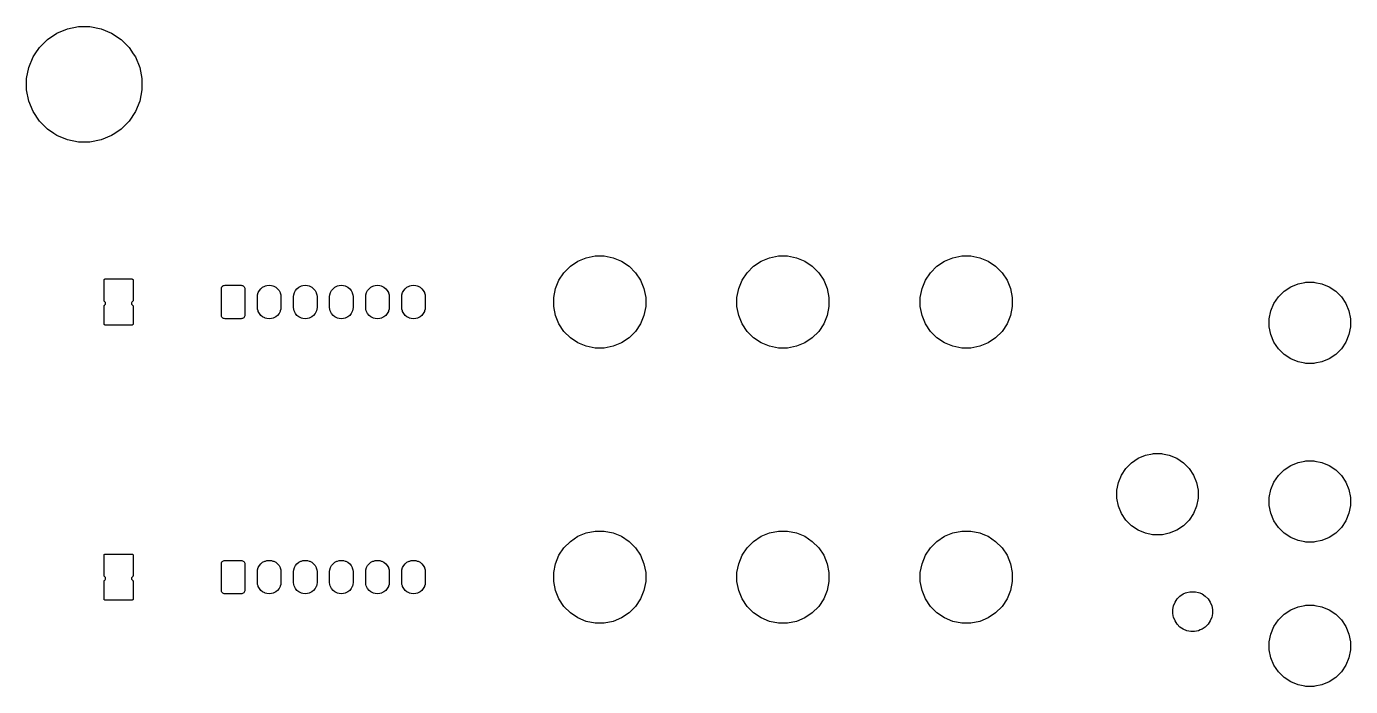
# Model space of a CAD drawing. Extents: x 0 to 140, y -76 to 0.
# Drawn here: x 0 to 73.4, y -36.5 to 0 of the extents above; entities that cross this region are included whole.
import ezdxf

# ---------------------------------------------------------------- set-up
doc = ezdxf.new("R2010")
doc.units = 0
doc.header["$MEASUREMENT"] = 0
doc.layers.add('BLACK', color=7, linetype='CONTINUOUS')

msp = doc.modelspace()

# ---------------------------------------------------------------- linework, layer by layer
at = {"layer": 'BLACK', "linetype": 'CONTINUOUS'}
for p, q in [((2.2416, -0.09797), (2.85983, 0.025)), ((2.85983, 0.025), (3.49017, 0.025)), ((3.49017, 0.025), (4.1084, -0.09797)), ((0.6894, -1.13512), (1.13512, -0.6894)), ((1.13512, -0.6894), (1.65923, -0.3392)), ((1.65923, -0.3392), (2.2416, -0.09797)), ((1.65923, -0.3392), (1.65923, -0.3392)), ((4.1084, -0.09797), (4.69077, -0.3392)), ((4.69077, -0.3392), (4.69077, -0.3392)), ((4.69077, -0.3392), (5.21488, -0.6894)), ((5.21488, -0.6894), (5.6606, -1.13512)), ((0.4554, -1.48532), (0.6894, -1.13512)), ((5.6606, -1.13512), (5.8946, -1.48532)), ((0.09797, -2.2416), (0.3392, -1.65923)), ((0.3392, -1.65923), (0.4554, -1.48532)), ((5.8946, -1.48532), (6.0108, -1.65923)), ((6.0108, -1.65923), (6.25203, -2.2416)), ((-0.025, -2.85983), (0.09797, -2.2416)), ((-0.025, -3.49017), (-0.025, -2.85983)), ((6.25203, -2.2416), (6.375, -2.85983)), ((6.375, -2.85983), (6.375, -3.49017)), ((0.09797, -4.1084), (-0.025, -3.49017)), ((6.375, -3.49017), (6.25203, -4.1084)), ((0.3392, -4.69077), (0.09797, -4.1084)), ((6.25203, -4.1084), (6.0108, -4.69077)), ((0.6894, -5.21488), (0.3392, -4.69077)), ((0.3392, -4.69077), (0.3392, -4.69077)), ((6.0108, -4.69077), (5.6606, -5.21488)), ((6.0108, -4.69077), (6.0108, -4.69077)), ((1.13512, -5.6606), (0.6894, -5.21488)), ((1.48532, -5.8946), (1.13512, -5.6606)), ((5.21488, -5.6606), (4.86468, -5.8946)), ((5.6606, -5.21488), (5.21488, -5.6606)), ((1.65923, -6.0108), (1.48532, -5.8946)), ((2.2416, -6.25203), (1.65923, -6.0108)), ((2.85983, -6.375), (2.2416, -6.25203)), ((3.49017, -6.375), (2.85983, -6.375)), ((4.1084, -6.25203), (3.49017, -6.375)), ((4.69077, -6.0108), (4.1084, -6.25203)), ((4.86468, -5.8946), (4.69077, -6.0108)), ((30.1238, -13.2585), (30.5416, -12.9793)), ((30.5416, -12.9793), (31.0059, -12.787)), ((30.5416, -12.9793), (30.5416, -12.9793)), ((31.0059, -12.787), (31.4987, -12.689)), ((31.4987, -12.689), (32.0013, -12.689)), ((32.0013, -12.689), (32.4941, -12.787)), ((32.4941, -12.787), (32.9583, -12.9793)), ((32.9583, -12.9793), (32.9584, -12.9793)), ((32.9584, -12.9793), (33.3762, -13.2585)), ((40.2838, -13.2585), (40.7016, -12.9793)), ((40.7016, -12.9793), (40.7017, -12.9793)), ((40.7017, -12.9793), (41.1659, -12.787)), ((41.1659, -12.787), (41.6587, -12.689)), ((41.6587, -12.689), (42.1613, -12.689)), ((42.1613, -12.689), (42.6541, -12.787)), ((42.6541, -12.787), (43.1183, -12.9793)), ((43.1183, -12.9793), (43.1184, -12.9793)), ((43.1184, -12.9793), (43.5362, -13.2585)), ((50.4438, -13.2585), (50.8616, -12.9793)), ((50.8616, -12.9793), (51.3259, -12.787)), ((50.8616, -12.9793), (50.8616, -12.9793)), ((51.3259, -12.787), (51.8187, -12.689)), ((51.8187, -12.689), (52.3213, -12.689)), ((52.3213, -12.689), (52.8141, -12.787)), ((52.8141, -12.787), (53.2783, -12.9793)), ((53.2783, -12.9793), (53.2784, -12.9793)), ((53.2784, -12.9793), (53.6962, -13.2585)), ((29.4893, -14.0316), (29.7685, -13.6138)), ((29.7685, -13.6138), (30.1238, -13.2585)), ((33.3762, -13.2585), (33.7315, -13.6138)), ((33.7315, -13.6138), (34.0107, -14.0316)), ((39.6493, -14.0316), (39.9285, -13.6138)), ((39.9285, -13.6138), (40.2838, -13.2585)), ((43.5362, -13.2585), (43.8915, -13.6138)), ((43.8915, -13.6138), (44.1707, -14.0316)), ((49.8093, -14.0316), (50.0885, -13.6138)), ((50.0885, -13.6138), (50.4438, -13.2585)), ((53.6962, -13.2585), (54.0515, -13.6138)), ((54.0515, -13.6138), (54.3307, -14.0316)), ((4.27815, -14.0211), (4.27974, -14.005)), ((4.27815, -15.1589), (4.27815, -14.0211)), ((4.27974, -14.005), (4.28265, -13.9954)), ((4.28265, -13.9954), (4.28739, -13.9865)), ((4.28739, -13.9865), (4.29376, -13.9788)), ((4.29376, -13.9788), (4.30153, -13.9724)), ((4.30153, -13.9724), (4.31039, -13.9677)), ((4.31039, -13.9677), (4.32, -13.9647)), ((4.32, -13.9647), (4.33614, -13.9631)), ((4.33614, -13.9631), (5.82386, -13.9631)), ((5.82386, -13.9631), (5.84, -13.9647)), ((5.84, -13.9647), (5.84961, -13.9677)), ((5.84961, -13.9677), (5.85847, -13.9724)), ((5.85847, -13.9724), (5.86624, -13.9788)), ((5.86624, -13.9788), (5.87261, -13.9865)), ((5.87261, -13.9865), (5.87735, -13.9954)), ((5.87735, -13.9954), (5.88026, -14.005)), ((5.88026, -14.005), (5.88185, -14.0211)), ((5.88185, -14.0211), (5.88185, -15.1589)), ((10.779, -14.5185), (10.7834, -14.4738)), ((10.779, -15.9615), (10.779, -14.5185)), ((10.7834, -14.4738), (10.7947, -14.4367)), ((10.7947, -14.4367), (10.8129, -14.4025)), ((10.8129, -14.4025), (10.8375, -14.3725)), ((10.8375, -14.3725), (10.8675, -14.3479)), ((10.8675, -14.3479), (10.9017, -14.3297)), ((10.9017, -14.3297), (10.9388, -14.3184)), ((10.9388, -14.3184), (10.9835, -14.314)), ((10.9835, -14.314), (11.8765, -14.314)), ((11.8765, -14.314), (11.9212, -14.3184)), ((11.9212, -14.3184), (11.9583, -14.3297)), ((11.9583, -14.3297), (11.9925, -14.3479)), ((11.9925, -14.3479), (12.0225, -14.3725)), ((12.0225, -14.3725), (12.0471, -14.4025)), ((12.0471, -14.4025), (12.0653, -14.4367)), ((12.0653, -14.4367), (12.0766, -14.4738)), ((12.0766, -14.4738), (12.081, -14.5185)), ((12.081, -14.5185), (12.081, -15.9615)), ((12.8256, -14.7147), (12.8861, -14.6016)), ((12.8861, -14.6016), (12.9674, -14.5024)), ((12.9674, -14.5024), (13.0666, -14.4211)), ((13.0666, -14.4211), (13.1797, -14.3606)), ((13.1797, -14.3606), (13.2216, -14.3479)), ((13.2216, -14.3479), (13.3024, -14.3234)), ((13.3024, -14.3234), (13.43, -14.3109)), ((13.43, -14.3109), (13.5576, -14.3234)), ((13.5576, -14.3234), (13.6384, -14.3479)), ((13.6384, -14.3479), (13.6803, -14.3606)), ((13.6803, -14.3606), (13.7934, -14.4211)), ((13.7934, -14.4211), (13.8926, -14.5024)), ((13.8926, -14.5024), (13.9739, -14.6016)), ((13.9739, -14.6016), (14.0344, -14.7147)), ((14.8256, -14.7147), (14.8861, -14.6016)), ((14.8861, -14.6016), (14.9674, -14.5024)), ((14.9674, -14.5024), (15.0666, -14.4211)), ((15.0666, -14.4211), (15.1797, -14.3606)), ((15.1797, -14.3606), (15.2216, -14.3479)), ((15.2216, -14.3479), (15.3024, -14.3234)), ((15.3024, -14.3234), (15.43, -14.3109)), ((15.43, -14.3109), (15.5576, -14.3234)), ((15.5576, -14.3234), (15.6384, -14.3479)), ((15.6384, -14.3479), (15.6803, -14.3606)), ((15.6803, -14.3606), (15.7934, -14.4211)), ((15.7934, -14.4211), (15.8926, -14.5024)), ((15.8926, -14.5024), (15.9739, -14.6016)), ((15.9739, -14.6016), (16.0344, -14.7147)), ((16.8256, -14.7147), (16.8861, -14.6016)), ((16.8861, -14.6016), (16.9674, -14.5024)), ((16.9674, -14.5024), (17.0666, -14.4211)), ((17.0666, -14.4211), (17.1797, -14.3606)), ((17.1797, -14.3606), (17.2216, -14.3479)), ((17.2216, -14.3479), (17.3024, -14.3234)), ((17.3024, -14.3234), (17.43, -14.3109)), ((17.43, -14.3109), (17.5576, -14.3234)), ((17.5576, -14.3234), (17.6384, -14.3479)), ((17.6384, -14.3479), (17.6803, -14.3606)), ((17.6803, -14.3606), (17.7934, -14.4211)), ((17.7934, -14.4211), (17.8926, -14.5024)), ((17.8926, -14.5024), (17.9739, -14.6016)), ((17.9739, -14.6016), (18.0344, -14.7147)), ((18.8256, -14.7147), (18.8861, -14.6016)), ((18.8861, -14.6016), (18.9674, -14.5024)), ((18.9674, -14.5024), (19.0666, -14.4211)), ((19.0666, -14.4211), (19.1797, -14.3606)), ((19.1797, -14.3606), (19.2216, -14.3479)), ((19.2216, -14.3479), (19.3024, -14.3234)), ((19.3024, -14.3234), (19.43, -14.3109)), ((19.43, -14.3109), (19.5576, -14.3234)), ((19.5576, -14.3234), (19.6384, -14.3479)), ((19.6384, -14.3479), (19.6803, -14.3606)), ((19.6803, -14.3606), (19.7934, -14.4211)), ((19.7934, -14.4211), (19.8926, -14.5024)), ((19.8926, -14.5024), (19.9739, -14.6016)), ((19.9739, -14.6016), (20.0344, -14.7147)), ((20.8256, -14.7147), (20.8861, -14.6016)), ((20.8861, -14.6016), (20.9674, -14.5024)), ((20.9674, -14.5024), (21.0666, -14.4211)), ((21.0666, -14.4211), (21.1797, -14.3606)), ((21.1797, -14.3606), (21.2216, -14.3479)), ((21.2216, -14.3479), (21.3024, -14.3234)), ((21.3024, -14.3234), (21.43, -14.3109)), ((21.43, -14.3109), (21.5576, -14.3234)), ((21.5576, -14.3234), (21.6384, -14.3479)), ((21.6384, -14.3479), (21.6803, -14.3606)), ((21.6803, -14.3606), (21.7934, -14.4211)), ((21.7934, -14.4211), (21.8926, -14.5024)), ((21.8926, -14.5024), (21.9739, -14.6016)), ((21.9739, -14.6016), (22.0344, -14.7147)), ((29.199, -14.9887), (29.297, -14.4959)), ((29.297, -14.4959), (29.4893, -14.0316)), ((29.4893, -14.0316), (29.4893, -14.0316)), ((34.0107, -14.0316), (34.0107, -14.0316)), ((34.0107, -14.0316), (34.203, -14.4959)), ((34.203, -14.4959), (34.301, -14.9887)), ((39.359, -14.9887), (39.457, -14.4959)), ((39.457, -14.4959), (39.6493, -14.0316)), ((39.6493, -14.0316), (39.6493, -14.0316)), ((44.1707, -14.0316), (44.1707, -14.0316)), ((44.1707, -14.0316), (44.363, -14.4959)), ((44.363, -14.4959), (44.461, -14.9887)), ((49.519, -14.9887), (49.617, -14.4959)), ((49.617, -14.4959), (49.8093, -14.0316)), ((49.8093, -14.0316), (49.8093, -14.0316)), ((54.3307, -14.0316), (54.3307, -14.0316)), ((54.3307, -14.0316), (54.523, -14.4959)), ((54.523, -14.4959), (54.621, -14.9887)), ((69.3715, -14.9551), (69.6851, -14.6415)), ((69.6851, -14.6415), (70.0538, -14.3952)), ((70.0538, -14.3952), (70.4634, -14.2255)), ((70.4634, -14.2255), (70.8441, -14.1498)), ((70.8441, -14.1498), (70.8983, -14.139)), ((70.8983, -14.139), (71.3417, -14.139)), ((71.3417, -14.139), (71.3959, -14.1498)), ((71.3959, -14.1498), (71.7766, -14.2255)), ((71.7766, -14.2255), (72.1862, -14.3952)), ((72.1862, -14.3952), (72.5549, -14.6415)), ((72.5549, -14.6415), (72.8685, -14.9551)), ((4.27972, -15.1749), (4.27815, -15.1589)), ((4.27973, -15.1749), (4.27972, -15.1749)), ((4.28263, -15.1846), (4.27973, -15.1749)), ((4.28421, -15.1875), (4.28263, -15.1846)), ((4.28736, -15.1934), (4.28421, -15.1875)), ((4.2916, -15.1986), (4.28736, -15.1934)), ((4.29373, -15.2012), (4.2916, -15.1986)), ((4.30148, -15.2076), (4.29373, -15.2012)), ((4.30149, -15.2076), (4.30148, -15.2076)), ((4.30317, -15.209), (4.30149, -15.2076)), ((4.30623, -15.2108), (4.30317, -15.209)), ((4.32516, -15.2264), (4.30623, -15.2108)), ((4.31112, -15.4145), (4.32497, -15.4031)), ((4.32497, -15.4031), (4.34054, -15.3842)), ((4.34068, -15.2453), (4.32516, -15.2264)), ((4.34054, -15.3842), (4.35211, -15.3626)), ((4.35221, -15.267), (4.34068, -15.2453)), ((4.35211, -15.3626), (4.35925, -15.3392)), ((4.3593, -15.2904), (4.35221, -15.267)), ((4.35925, -15.3392), (4.36168, -15.3148)), ((4.36168, -15.3148), (4.3593, -15.2904)), ((5.80372, -15.2784), (5.79894, -15.3024)), ((5.79894, -15.3024), (5.79894, -15.3269)), ((5.79894, -15.3269), (5.80372, -15.351)), ((5.81309, -15.2558), (5.80372, -15.2784)), ((5.80372, -15.351), (5.8131, -15.3736)), ((5.82671, -15.2354), (5.81309, -15.2558)), ((5.8131, -15.3736), (5.82671, -15.394)), ((5.84403, -15.2181), (5.82671, -15.2354)), ((5.82671, -15.394), (5.84404, -15.4113)), ((5.85326, -15.2119), (5.84403, -15.2181)), ((5.84404, -15.4113), (5.85332, -15.4182)), ((5.86624, -15.2012), (5.85326, -15.2119)), ((5.87261, -15.1935), (5.86624, -15.2012)), ((5.87735, -15.1846), (5.87261, -15.1935)), ((5.88026, -15.175), (5.87735, -15.1846)), ((5.88185, -15.1589), (5.88026, -15.175)), ((12.779, -14.933), (12.7884, -14.8374)), ((12.779, -15.547), (12.779, -14.933)), ((12.7884, -14.8374), (12.8256, -14.7147)), ((12.8256, -14.7147), (12.8256, -14.7147)), ((14.0344, -14.7147), (14.038, -14.7266)), ((14.038, -14.7266), (14.0716, -14.8374)), ((14.0716, -14.8374), (14.081, -14.933)), ((14.081, -14.933), (14.081, -15.547)), ((14.779, -14.933), (14.7884, -14.8374)), ((14.779, -15.547), (14.779, -14.933)), ((14.7884, -14.8374), (14.8256, -14.7147)), ((14.8256, -14.7147), (14.8256, -14.7147)), ((16.0344, -14.7147), (16.038, -14.7266)), ((16.038, -14.7266), (16.0716, -14.8374)), ((16.0716, -14.8374), (16.081, -14.933)), ((16.081, -14.933), (16.081, -15.547)), ((16.779, -14.933), (16.7884, -14.8374)), ((16.779, -15.547), (16.779, -14.933)), ((16.7884, -14.8374), (16.8256, -14.7147)), ((16.8256, -14.7147), (16.8256, -14.7147)), ((18.0344, -14.7147), (18.038, -14.7266)), ((18.038, -14.7266), (18.0716, -14.8374)), ((18.0716, -14.8374), (18.081, -14.933)), ((18.081, -14.933), (18.081, -15.547)), ((18.779, -14.933), (18.7884, -14.8374)), ((18.779, -15.547), (18.779, -14.933)), ((18.7884, -14.8374), (18.8256, -14.7147)), ((18.8256, -14.7147), (18.8256, -14.7147)), ((20.0344, -14.7147), (20.038, -14.7266)), ((20.038, -14.7266), (20.0716, -14.8374)), ((20.0716, -14.8374), (20.081, -14.933)), ((20.081, -14.933), (20.081, -15.547)), ((20.779, -14.933), (20.7884, -14.8374)), ((20.779, -15.547), (20.779, -14.933)), ((20.7884, -14.8374), (20.8256, -14.7147)), ((20.8256, -14.7147), (20.8256, -14.7147)), ((22.0344, -14.7147), (22.038, -14.7266)), ((22.038, -14.7266), (22.0716, -14.8374)), ((22.0716, -14.8374), (22.081, -14.933)), ((22.081, -14.933), (22.081, -15.547)), ((29.199, -15.4913), (29.199, -14.9887)), ((34.301, -14.9887), (34.301, -15.4913)), ((39.359, -15.4913), (39.359, -14.9887)), ((44.461, -14.9887), (44.461, -15.4913)), ((49.519, -15.4913), (49.519, -14.9887)), ((54.621, -14.9887), (54.621, -15.4913)), ((68.9555, -15.7334), (69.1252, -15.3238)), ((69.1252, -15.3238), (69.3715, -14.9551)), ((72.8685, -14.9551), (73.1148, -15.3238)), ((73.1148, -15.3238), (73.2845, -15.7334)), ((4.27815, -15.4711), (4.27974, -15.455)), ((4.27815, -16.4589), (4.27815, -15.4711)), ((4.27974, -15.455), (4.28265, -15.4454)), ((4.28265, -15.4454), (4.28739, -15.4365)), ((4.28739, -15.4365), (4.29374, -15.4288)), ((4.29374, -15.4288), (4.29374, -15.4288)), ((4.29374, -15.4288), (4.29376, -15.4288)), ((4.29376, -15.4288), (4.30157, -15.4224)), ((4.30157, -15.4224), (4.30163, -15.4223)), ((4.30163, -15.4223), (4.31115, -15.4145)), ((4.31115, -15.4145), (4.31112, -15.4145)), ((5.85332, -15.4182), (5.85843, -15.4224)), ((5.85843, -15.4224), (5.8662, -15.4287)), ((5.8662, -15.4287), (5.87258, -15.4365)), ((5.87258, -15.4365), (5.87733, -15.4453)), ((5.87733, -15.4453), (5.87733, -15.4453)), ((5.87733, -15.4453), (5.88024, -15.4549)), ((5.88024, -15.4549), (5.88024, -15.4549)), ((5.88024, -15.4549), (5.88025, -15.455)), ((5.88025, -15.455), (5.88125, -15.465)), ((5.88125, -15.465), (5.88125, -15.4651)), ((5.88125, -15.4651), (5.88185, -15.4712)), ((5.88185, -15.4712), (5.88185, -16.4589)), ((10.7834, -16.0062), (10.779, -15.9615)), ((10.7947, -16.0433), (10.7834, -16.0062)), ((10.8129, -16.0775), (10.7947, -16.0433)), ((10.8375, -16.1075), (10.8129, -16.0775)), ((10.8675, -16.1321), (10.8375, -16.1075)), ((10.9017, -16.1503), (10.8675, -16.1321)), ((11.9925, -16.1321), (11.9583, -16.1503)), ((12.0225, -16.1075), (11.9925, -16.1321)), ((12.0471, -16.0775), (12.0225, -16.1075)), ((12.0653, -16.0433), (12.0471, -16.0775)), ((12.0766, -16.0062), (12.0653, -16.0433)), ((12.081, -15.9615), (12.0766, -16.0062)), ((12.7884, -15.6426), (12.779, -15.547)), ((12.8132, -15.7244), (12.7884, -15.6426)), ((12.8256, -15.7653), (12.8132, -15.7244)), ((12.8861, -15.8784), (12.8256, -15.7653)), ((12.8256, -15.7653), (12.8256, -15.7653)), ((12.9674, -15.9776), (12.8861, -15.8784)), ((12.8861, -15.8784), (12.8861, -15.8784)), ((13.0666, -16.0589), (12.9674, -15.9776)), ((13.1797, -16.1194), (13.0666, -16.0589)), ((13.2116, -16.129), (13.1797, -16.1194)), ((13.3024, -16.1566), (13.2116, -16.129)), ((13.6484, -16.129), (13.5576, -16.1566)), ((13.6803, -16.1194), (13.6484, -16.129)), ((13.7934, -16.0589), (13.6803, -16.1194)), ((13.8926, -15.9776), (13.7934, -16.0589)), ((13.9739, -15.8784), (13.8926, -15.9776)), ((14.0344, -15.7653), (13.9739, -15.8784)), ((14.044, -15.7334), (14.0344, -15.7653)), ((14.0716, -15.6426), (14.044, -15.7334)), ((14.081, -15.547), (14.0716, -15.6426)), ((14.7884, -15.6426), (14.779, -15.547)), ((14.8132, -15.7244), (14.7884, -15.6426)), ((14.8256, -15.7653), (14.8132, -15.7244)), ((14.8861, -15.8784), (14.8256, -15.7653)), ((14.8256, -15.7653), (14.8256, -15.7653)), ((14.9674, -15.9776), (14.8861, -15.8784)), ((14.8861, -15.8784), (14.8861, -15.8784)), ((15.0666, -16.0589), (14.9674, -15.9776)), ((15.1797, -16.1194), (15.0666, -16.0589)), ((15.2116, -16.129), (15.1797, -16.1194)), ((15.3024, -16.1566), (15.2116, -16.129)), ((15.6484, -16.129), (15.5576, -16.1566)), ((15.6803, -16.1194), (15.6484, -16.129)), ((15.7934, -16.0589), (15.6803, -16.1194)), ((15.8926, -15.9776), (15.7934, -16.0589)), ((15.9739, -15.8784), (15.8926, -15.9776)), ((16.0344, -15.7653), (15.9739, -15.8784)), ((16.044, -15.7334), (16.0344, -15.7653)), ((16.0716, -15.6426), (16.044, -15.7334)), ((16.081, -15.547), (16.0716, -15.6426)), ((16.7884, -15.6426), (16.779, -15.547)), ((16.8132, -15.7244), (16.7884, -15.6426)), ((16.8256, -15.7653), (16.8132, -15.7244)), ((16.8861, -15.8784), (16.8256, -15.7653)), ((16.8256, -15.7653), (16.8256, -15.7653)), ((16.9674, -15.9776), (16.8861, -15.8784)), ((16.8861, -15.8784), (16.8861, -15.8784)), ((17.0666, -16.0589), (16.9674, -15.9776)), ((17.1797, -16.1194), (17.0666, -16.0589)), ((17.2116, -16.129), (17.1797, -16.1194)), ((17.3024, -16.1566), (17.2116, -16.129)), ((17.6484, -16.129), (17.5576, -16.1566)), ((17.6803, -16.1194), (17.6484, -16.129)), ((17.7934, -16.0589), (17.6803, -16.1194)), ((17.8926, -15.9776), (17.7934, -16.0589)), ((17.9739, -15.8784), (17.8926, -15.9776)), ((18.0344, -15.7653), (17.9739, -15.8784)), ((18.044, -15.7334), (18.0344, -15.7653)), ((18.0716, -15.6426), (18.044, -15.7334)), ((18.081, -15.547), (18.0716, -15.6426)), ((18.7884, -15.6426), (18.779, -15.547)), ((18.8132, -15.7244), (18.7884, -15.6426)), ((18.8256, -15.7653), (18.8132, -15.7244)), ((18.8861, -15.8784), (18.8256, -15.7653)), ((18.8256, -15.7653), (18.8256, -15.7653)), ((18.9674, -15.9776), (18.8861, -15.8784)), ((18.8861, -15.8784), (18.8861, -15.8784)), ((19.0666, -16.0589), (18.9674, -15.9776)), ((19.1797, -16.1194), (19.0666, -16.0589)), ((19.2116, -16.129), (19.1797, -16.1194)), ((19.3024, -16.1566), (19.2116, -16.129)), ((19.6484, -16.129), (19.5576, -16.1566)), ((19.6803, -16.1194), (19.6484, -16.129)), ((19.7934, -16.0589), (19.6803, -16.1194)), ((19.8926, -15.9776), (19.7934, -16.0589)), ((19.9739, -15.8784), (19.8926, -15.9776)), ((20.0344, -15.7653), (19.9739, -15.8784)), ((20.044, -15.7334), (20.0344, -15.7653)), ((20.0716, -15.6426), (20.044, -15.7334)), ((20.081, -15.547), (20.0716, -15.6426)), ((20.7884, -15.6426), (20.779, -15.547)), ((20.8132, -15.7244), (20.7884, -15.6426)), ((20.8256, -15.7653), (20.8132, -15.7244)), ((20.8861, -15.8784), (20.8256, -15.7653)), ((20.8256, -15.7653), (20.8256, -15.7653)), ((20.9674, -15.9776), (20.8861, -15.8784)), ((20.8861, -15.8784), (20.8861, -15.8784)), ((21.0666, -16.0589), (20.9674, -15.9776)), ((21.1797, -16.1194), (21.0666, -16.0589)), ((21.2116, -16.129), (21.1797, -16.1194)), ((21.3024, -16.1566), (21.2116, -16.129)), ((21.6484, -16.129), (21.5576, -16.1566)), ((21.6803, -16.1194), (21.6484, -16.129)), ((21.7934, -16.0589), (21.6803, -16.1194)), ((21.8926, -15.9776), (21.7934, -16.0589)), ((21.9739, -15.8784), (21.8926, -15.9776)), ((22.0344, -15.7653), (21.9739, -15.8784)), ((22.044, -15.7334), (22.0344, -15.7653)), ((22.0716, -15.6426), (22.044, -15.7334)), ((22.081, -15.547), (22.0716, -15.6426)), ((29.297, -15.9841), (29.199, -15.4913)), ((29.4893, -16.4483), (29.297, -15.9841)), ((34.203, -15.9841), (34.0107, -16.4483)), ((34.301, -15.4913), (34.203, -15.9841)), ((39.457, -15.9841), (39.359, -15.4913)), ((39.6493, -16.4483), (39.457, -15.9841)), ((44.363, -15.9841), (44.1707, -16.4483)), ((44.461, -15.4913), (44.363, -15.9841)), ((49.617, -15.9841), (49.519, -15.4913)), ((49.8093, -16.4483), (49.617, -15.9841)), ((54.523, -15.9841), (54.3307, -16.4483)), ((54.621, -15.4913), (54.523, -15.9841)), ((68.869, -16.1683), (68.9555, -15.7334)), ((73.2845, -15.7334), (73.371, -16.1683)), ((4.27974, -16.475), (4.27815, -16.4589)), ((4.28265, -16.4846), (4.27974, -16.475)), ((4.28739, -16.4935), (4.28265, -16.4846)), ((4.29376, -16.5012), (4.28739, -16.4935)), ((4.30153, -16.5076), (4.29376, -16.5012)), ((4.31039, -16.5123), (4.30153, -16.5076)), ((4.32, -16.5153), (4.31039, -16.5123)), ((4.33614, -16.5169), (4.32, -16.5153)), ((5.82386, -16.5169), (4.33614, -16.5169)), ((5.84, -16.5153), (5.82386, -16.5169)), ((5.84961, -16.5123), (5.84, -16.5153)), ((5.85847, -16.5076), (5.84961, -16.5123)), ((5.86624, -16.5012), (5.85847, -16.5076)), ((5.87261, -16.4935), (5.86624, -16.5012)), ((5.87735, -16.4846), (5.87261, -16.4935)), ((5.88026, -16.475), (5.87735, -16.4846)), ((5.88185, -16.4589), (5.88026, -16.475)), ((10.9388, -16.1616), (10.9017, -16.1503)), ((10.9835, -16.166), (10.9388, -16.1616)), ((11.8765, -16.166), (10.9835, -16.166)), ((11.9212, -16.1616), (11.8765, -16.166)), ((11.9583, -16.1503), (11.9212, -16.1616)), ((13.43, -16.1691), (13.3024, -16.1566)), ((13.5576, -16.1566), (13.43, -16.1691)), ((15.43, -16.1691), (15.3024, -16.1566)), ((15.5576, -16.1566), (15.43, -16.1691)), ((17.43, -16.1691), (17.3024, -16.1566)), ((17.5576, -16.1566), (17.43, -16.1691)), ((19.43, -16.1691), (19.3024, -16.1566)), ((19.5576, -16.1566), (19.43, -16.1691)), ((21.43, -16.1691), (21.3024, -16.1566)), ((21.5576, -16.1566), (21.43, -16.1691)), ((29.4893, -16.4484), (29.4893, -16.4483)), ((29.7685, -16.8662), (29.4893, -16.4484)), ((30.1238, -17.2215), (29.7685, -16.8662)), ((33.7315, -16.8662), (33.3762, -17.2215)), ((34.0107, -16.4484), (33.7315, -16.8662)), ((34.0107, -16.4483), (34.0107, -16.4484)), ((39.6493, -16.4484), (39.6493, -16.4483)), ((39.9285, -16.8662), (39.6493, -16.4484)), ((40.2838, -17.2215), (39.9285, -16.8662)), ((43.8915, -16.8662), (43.5362, -17.2215)), ((44.1707, -16.4484), (43.8915, -16.8662)), ((44.1707, -16.4483), (44.1707, -16.4484)), ((49.8093, -16.4484), (49.8093, -16.4483)), ((50.0885, -16.8662), (49.8093, -16.4484)), ((50.4438, -17.2215), (50.0885, -16.8662)), ((54.0515, -16.8662), (53.6962, -17.2215)), ((54.3307, -16.4484), (54.0515, -16.8662)), ((54.3307, -16.4483), (54.3307, -16.4484)), ((68.869, -16.6117), (68.869, -16.1683)), ((68.9555, -17.0466), (68.869, -16.6117)), ((73.371, -16.6117), (73.2845, -17.0466)), ((73.371, -16.1683), (73.371, -16.6117)), ((30.5416, -17.5007), (30.1238, -17.2215)), ((31.0059, -17.693), (30.5416, -17.5007)), ((30.5416, -17.5007), (30.5416, -17.5007)), ((30.5416, -17.5007), (30.5416, -17.5007)), ((32.9583, -17.5007), (32.4941, -17.693)), ((32.9584, -17.5007), (32.9583, -17.5007)), ((33.3762, -17.2215), (32.9584, -17.5007)), ((32.9584, -17.5007), (32.9584, -17.5007)), ((40.7016, -17.5007), (40.2838, -17.2215)), ((40.7017, -17.5007), (40.7016, -17.5007)), ((40.7016, -17.5007), (40.7016, -17.5007)), ((41.1659, -17.693), (40.7017, -17.5007)), ((43.1183, -17.5007), (42.6541, -17.693)), ((43.1184, -17.5007), (43.1183, -17.5007)), ((43.5362, -17.2215), (43.1184, -17.5007)), ((43.1184, -17.5007), (43.1184, -17.5007)), ((50.8616, -17.5007), (50.4438, -17.2215)), ((51.3259, -17.693), (50.8616, -17.5007)), ((50.8616, -17.5007), (50.8616, -17.5007)), ((50.8616, -17.5007), (50.8616, -17.5007)), ((53.2783, -17.5007), (52.8141, -17.693)), ((53.2784, -17.5007), (53.2783, -17.5007)), ((53.6962, -17.2215), (53.2784, -17.5007)), ((53.2784, -17.5007), (53.2784, -17.5007)), ((69.1252, -17.4562), (68.9555, -17.0466)), ((69.3715, -17.8249), (69.1252, -17.4562)), ((73.1148, -17.4562), (72.8685, -17.8249)), ((73.2845, -17.0466), (73.1148, -17.4562)), ((31.4987, -17.791), (31.0059, -17.693)), ((32.0013, -17.791), (31.4987, -17.791)), ((32.4941, -17.693), (32.0013, -17.791)), ((41.6587, -17.791), (41.1659, -17.693)), ((42.1613, -17.791), (41.6587, -17.791)), ((42.6541, -17.693), (42.1613, -17.791)), ((51.8187, -17.791), (51.3259, -17.693)), ((52.3213, -17.791), (51.8187, -17.791)), ((52.8141, -17.693), (52.3213, -17.791)), ((69.6851, -18.1385), (69.3715, -17.8249)), ((70.0538, -18.3848), (69.6851, -18.1385)), ((72.5549, -18.1385), (72.1862, -18.3848)), ((72.8685, -17.8249), (72.5549, -18.1385)), ((70.4634, -18.5545), (70.0538, -18.3848)), ((70.8441, -18.6302), (70.4634, -18.5545)), ((70.8983, -18.641), (70.8441, -18.6302)), ((71.3417, -18.641), (70.8983, -18.641)), ((71.3959, -18.6302), (71.3417, -18.641)), ((71.7766, -18.5545), (71.3959, -18.6302)), ((72.1862, -18.3848), (71.7766, -18.5545)), ((60.9215, -24.4551), (61.2351, -24.1415)), ((61.2351, -24.1415), (61.6038, -23.8952)), ((61.6038, -23.8952), (62.0134, -23.7255)), ((62.0134, -23.7255), (62.3941, -23.6498)), ((62.3941, -23.6498), (62.4483, -23.639)), ((62.4483, -23.639), (62.8917, -23.639)), ((62.8917, -23.639), (62.9459, -23.6498)), ((62.9459, -23.6498), (63.3266, -23.7255)), ((63.3266, -23.7255), (63.7362, -23.8952)), ((63.7362, -23.8952), (64.1049, -24.1415)), ((64.1049, -24.1415), (64.4185, -24.4551)), ((70.0538, -24.2952), (70.4634, -24.1255)), ((70.4634, -24.1255), (70.8441, -24.0498)), ((70.8441, -24.0498), (70.8983, -24.039)), ((70.8983, -24.039), (71.3417, -24.039)), ((71.3417, -24.039), (71.3959, -24.0498)), ((71.3959, -24.0498), (71.7766, -24.1255)), ((71.7766, -24.1255), (72.1862, -24.2952)), ((60.5055, -25.2334), (60.6752, -24.8238)), ((60.6752, -24.8238), (60.9215, -24.4551)), ((64.4185, -24.4551), (64.6648, -24.8238)), ((64.6648, -24.8238), (64.8345, -25.2334)), ((69.1252, -25.2238), (69.3715, -24.8551)), ((69.3715, -24.8551), (69.6851, -24.5415)), ((69.6851, -24.5415), (70.0538, -24.2952)), ((72.1862, -24.2952), (72.5549, -24.5415)), ((72.5549, -24.5415), (72.8685, -24.8551)), ((72.8685, -24.8551), (73.1148, -25.2238)), ((60.419, -25.6683), (60.5055, -25.2334)), ((60.419, -26.1117), (60.419, -25.6683)), ((64.8345, -25.2334), (64.921, -25.6683)), ((64.921, -25.6683), (64.921, -26.1117)), ((68.869, -26.0683), (68.9555, -25.6334)), ((68.9555, -25.6334), (69.1252, -25.2238)), ((73.1148, -25.2238), (73.2845, -25.6334)), ((73.2845, -25.6334), (73.371, -26.0683)), ((60.5055, -26.5466), (60.419, -26.1117)), ((64.921, -26.1117), (64.8345, -26.5466)), ((68.869, -26.5117), (68.869, -26.0683)), ((73.371, -26.0683), (73.371, -26.5117)), ((60.6752, -26.9562), (60.5055, -26.5466)), ((60.9215, -27.3249), (60.6752, -26.9562)), ((64.6648, -26.9562), (64.4185, -27.3249)), ((64.8345, -26.5466), (64.6648, -26.9562)), ((68.9555, -26.9466), (68.869, -26.5117)), ((69.1252, -27.3562), (68.9555, -26.9466)), ((73.2845, -26.9466), (73.1148, -27.3562)), ((73.371, -26.5117), (73.2845, -26.9466)), ((61.2351, -27.6385), (60.9215, -27.3249)), ((61.6038, -27.8848), (61.2351, -27.6385)), ((62.0134, -28.0545), (61.6038, -27.8848)), ((63.7362, -27.8848), (63.3266, -28.0545)), ((64.1049, -27.6385), (63.7362, -27.8848)), ((64.4185, -27.3249), (64.1049, -27.6385)), ((69.3715, -27.7249), (69.1252, -27.3562)), ((69.6851, -28.0385), (69.3715, -27.7249)), ((72.8685, -27.7249), (72.5549, -28.0385)), ((73.1148, -27.3562), (72.8685, -27.7249)), ((29.7685, -28.8538), (30.1238, -28.4985)), ((30.1238, -28.4985), (30.5416, -28.2193)), ((30.5416, -28.2193), (30.7308, -28.141)), ((30.7308, -28.141), (31.0059, -28.027)), ((31.0059, -28.027), (31.4987, -27.929)), ((31.4987, -27.929), (32.0013, -27.929)), ((32.0013, -27.929), (32.4941, -28.027)), ((32.4941, -28.027), (32.7692, -28.141)), ((32.7692, -28.141), (32.9584, -28.2193)), ((32.9584, -28.2193), (33.3762, -28.4985)), ((33.3762, -28.4985), (33.7315, -28.8538)), ((39.9285, -28.8538), (40.2838, -28.4985)), ((40.2838, -28.4985), (40.7016, -28.2193)), ((40.7016, -28.2193), (40.8908, -28.141)), ((40.8908, -28.141), (41.1659, -28.027)), ((41.1659, -28.027), (41.6587, -27.929)), ((41.6587, -27.929), (42.1613, -27.929)), ((42.1613, -27.929), (42.6541, -28.027)), ((42.6541, -28.027), (42.9292, -28.141)), ((42.9292, -28.141), (43.1184, -28.2193)), ((43.1184, -28.2193), (43.5362, -28.4985)), ((43.5362, -28.4985), (43.8915, -28.8538)), ((50.0885, -28.8538), (50.4438, -28.4985)), ((50.4438, -28.4985), (50.8616, -28.2193)), ((50.8616, -28.2193), (51.0508, -28.141)), ((51.0508, -28.141), (51.3259, -28.027)), ((51.3259, -28.027), (51.8187, -27.929)), ((51.8187, -27.929), (52.3213, -27.929)), ((52.3213, -27.929), (52.8141, -28.027)), ((52.8141, -28.027), (53.0892, -28.141)), ((53.0892, -28.141), (53.2784, -28.2193)), ((53.2784, -28.2193), (53.6962, -28.4985)), ((53.6962, -28.4985), (54.0515, -28.8538)), ((62.3941, -28.1302), (62.0134, -28.0545)), ((62.4483, -28.141), (62.3941, -28.1302)), ((62.8917, -28.141), (62.4483, -28.141)), ((62.9459, -28.1302), (62.8917, -28.141)), ((63.3266, -28.0545), (62.9459, -28.1302)), ((70.0538, -28.2848), (69.6851, -28.0385)), ((70.4634, -28.4545), (70.0538, -28.2848)), ((70.8441, -28.5302), (70.4634, -28.4545)), ((70.8983, -28.541), (70.8441, -28.5302)), ((71.3417, -28.541), (70.8983, -28.541)), ((71.3959, -28.5302), (71.3417, -28.541)), ((71.7766, -28.4545), (71.3959, -28.5302)), ((72.1862, -28.2848), (71.7766, -28.4545)), ((72.5549, -28.0385), (72.1862, -28.2848)), ((4.27815, -29.2611), (4.27974, -29.245)), ((4.27815, -30.3989), (4.27815, -29.2611)), ((4.27974, -29.245), (4.28265, -29.2354)), ((4.28265, -29.2354), (4.28739, -29.2265)), ((4.28739, -29.2265), (4.29376, -29.2188)), ((4.29376, -29.2188), (4.30153, -29.2124)), ((4.30153, -29.2124), (4.31039, -29.2077)), ((4.31039, -29.2077), (4.32, -29.2047)), ((4.32, -29.2047), (4.33614, -29.2031)), ((4.33614, -29.2031), (5.82386, -29.2031)), ((5.82386, -29.2031), (5.84, -29.2047)), ((5.84, -29.2047), (5.84961, -29.2077)), ((5.84961, -29.2077), (5.85847, -29.2124)), ((5.85847, -29.2124), (5.86624, -29.2188)), ((5.86624, -29.2188), (5.87261, -29.2265)), ((5.87261, -29.2265), (5.87735, -29.2354)), ((5.87735, -29.2354), (5.88026, -29.245)), ((5.88026, -29.245), (5.88185, -29.2611)), ((5.88185, -29.2611), (5.88185, -30.3989)), ((29.297, -29.7359), (29.4893, -29.2716)), ((29.4893, -29.2716), (29.7685, -28.8538)), ((29.4893, -29.2716), (29.4893, -29.2716)), ((33.7315, -28.8538), (34.0107, -29.2716)), ((34.0107, -29.2716), (34.0107, -29.2716)), ((34.0107, -29.2716), (34.203, -29.7359)), ((39.457, -29.7359), (39.6493, -29.2716)), ((39.6493, -29.2716), (39.9285, -28.8538)), ((39.6493, -29.2716), (39.6493, -29.2716)), ((43.8915, -28.8538), (44.1707, -29.2716)), ((44.1707, -29.2716), (44.1707, -29.2716)), ((44.1707, -29.2716), (44.363, -29.7359)), ((49.617, -29.7359), (49.8093, -29.2716)), ((49.8093, -29.2716), (50.0885, -28.8538)), ((49.8093, -29.2716), (49.8093, -29.2716)), ((54.0515, -28.8538), (54.3307, -29.2716)), ((54.3307, -29.2716), (54.3307, -29.2716)), ((54.3307, -29.2716), (54.523, -29.7359)), ((10.779, -29.7585), (10.7834, -29.7138)), ((10.779, -31.2015), (10.779, -29.7585)), ((10.7834, -29.7138), (10.7947, -29.6767)), ((10.7947, -29.6767), (10.8129, -29.6425)), ((10.8129, -29.6425), (10.8375, -29.6125)), ((10.8375, -29.6125), (10.8675, -29.5879)), ((10.8675, -29.5879), (10.9017, -29.5697)), ((10.9017, -29.5697), (10.9388, -29.5584)), ((10.9388, -29.5584), (10.9835, -29.554)), ((10.9835, -29.554), (11.8765, -29.554)), ((11.8765, -29.554), (11.9212, -29.5584)), ((11.9212, -29.5584), (11.9583, -29.5697)), ((11.9583, -29.5697), (11.9925, -29.5879)), ((11.9925, -29.5879), (12.0225, -29.6125)), ((12.0225, -29.6125), (12.0471, -29.6425)), ((12.0471, -29.6425), (12.0653, -29.6767)), ((12.0653, -29.6767), (12.0766, -29.7138)), ((12.0766, -29.7138), (12.081, -29.7585)), ((12.081, -29.7585), (12.081, -31.2015)), ((12.779, -30.173), (12.7884, -30.0774)), ((12.7884, -30.0774), (12.8256, -29.9547)), ((12.8256, -29.9547), (12.8861, -29.8416)), ((12.8256, -29.9547), (12.8256, -29.9547)), ((12.8861, -29.8416), (12.9674, -29.7424)), ((12.9674, -29.7424), (13.0666, -29.6611)), ((13.0666, -29.6611), (13.1797, -29.6006)), ((13.1797, -29.6006), (13.2216, -29.5879)), ((13.2216, -29.5879), (13.3024, -29.5634)), ((13.3024, -29.5634), (13.43, -29.5509)), ((13.43, -29.5509), (13.5576, -29.5634)), ((13.5576, -29.5634), (13.6384, -29.5879)), ((13.6384, -29.5879), (13.6803, -29.6006)), ((13.6803, -29.6006), (13.7934, -29.6611)), ((13.7934, -29.6611), (13.8926, -29.7424)), ((13.8926, -29.7424), (13.9739, -29.8416)), ((13.9739, -29.8416), (14.0344, -29.9547)), ((14.0344, -29.9547), (14.038, -29.9666)), ((14.038, -29.9666), (14.0716, -30.0774)), ((14.0716, -30.0774), (14.081, -30.173)), ((14.779, -30.173), (14.7884, -30.0774)), ((14.7884, -30.0774), (14.8256, -29.9547)), ((14.8256, -29.9547), (14.8861, -29.8416)), ((14.8256, -29.9547), (14.8256, -29.9547)), ((14.8861, -29.8416), (14.9674, -29.7424)), ((14.9674, -29.7424), (15.0666, -29.6611)), ((15.0666, -29.6611), (15.1797, -29.6006)), ((15.1797, -29.6006), (15.2216, -29.5879)), ((15.2216, -29.5879), (15.3024, -29.5634)), ((15.3024, -29.5634), (15.43, -29.5509)), ((15.43, -29.5509), (15.5576, -29.5634)), ((15.5576, -29.5634), (15.6384, -29.5879)), ((15.6384, -29.5879), (15.6803, -29.6006)), ((15.6803, -29.6006), (15.7934, -29.6611)), ((15.7934, -29.6611), (15.8926, -29.7424)), ((15.8926, -29.7424), (15.9739, -29.8416)), ((15.9739, -29.8416), (16.0344, -29.9547)), ((16.0344, -29.9547), (16.038, -29.9666)), ((16.038, -29.9666), (16.0716, -30.0774)), ((16.0716, -30.0774), (16.081, -30.173)), ((16.779, -30.173), (16.7884, -30.0774)), ((16.7884, -30.0774), (16.8256, -29.9547)), ((16.8256, -29.9547), (16.8861, -29.8416)), ((16.8256, -29.9547), (16.8256, -29.9547)), ((16.8861, -29.8416), (16.9674, -29.7424)), ((16.9674, -29.7424), (17.0666, -29.6611)), ((17.0666, -29.6611), (17.1797, -29.6006)), ((17.1797, -29.6006), (17.2216, -29.5879)), ((17.2216, -29.5879), (17.3024, -29.5634)), ((17.3024, -29.5634), (17.43, -29.5509)), ((17.43, -29.5509), (17.5576, -29.5634)), ((17.5576, -29.5634), (17.6384, -29.5879)), ((17.6384, -29.5879), (17.6803, -29.6006)), ((17.6803, -29.6006), (17.7934, -29.6611)), ((17.7934, -29.6611), (17.8926, -29.7424)), ((17.8926, -29.7424), (17.9739, -29.8416)), ((17.9739, -29.8416), (18.0344, -29.9547)), ((18.0344, -29.9547), (18.038, -29.9666)), ((18.038, -29.9666), (18.0716, -30.0774)), ((18.0716, -30.0774), (18.081, -30.173)), ((18.779, -30.173), (18.7884, -30.0774)), ((18.7884, -30.0774), (18.8256, -29.9547)), ((18.8256, -29.9547), (18.8861, -29.8416)), ((18.8256, -29.9547), (18.8256, -29.9547)), ((18.8861, -29.8416), (18.9674, -29.7424)), ((18.9674, -29.7424), (19.0666, -29.6611)), ((19.0666, -29.6611), (19.1797, -29.6006)), ((19.1797, -29.6006), (19.2216, -29.5879)), ((19.2216, -29.5879), (19.3024, -29.5634)), ((19.3024, -29.5634), (19.43, -29.5509)), ((19.43, -29.5509), (19.5576, -29.5634)), ((19.5576, -29.5634), (19.6384, -29.5879)), ((19.6384, -29.5879), (19.6803, -29.6006)), ((19.6803, -29.6006), (19.7934, -29.6611)), ((19.7934, -29.6611), (19.8926, -29.7424)), ((19.8926, -29.7424), (19.9739, -29.8416)), ((19.9739, -29.8416), (20.0344, -29.9547)), ((20.0344, -29.9547), (20.038, -29.9666)), ((20.038, -29.9666), (20.0716, -30.0774)), ((20.0716, -30.0774), (20.081, -30.173)), ((20.779, -30.173), (20.7884, -30.0774)), ((20.7884, -30.0774), (20.8256, -29.9547)), ((20.8256, -29.9547), (20.8861, -29.8416)), ((20.8256, -29.9547), (20.8256, -29.9547)), ((20.8861, -29.8416), (20.9674, -29.7424)), ((20.9674, -29.7424), (21.0666, -29.6611)), ((21.0666, -29.6611), (21.1797, -29.6006)), ((21.1797, -29.6006), (21.2216, -29.5879)), ((21.2216, -29.5879), (21.3024, -29.5634)), ((21.3024, -29.5634), (21.43, -29.5509)), ((21.43, -29.5509), (21.5576, -29.5634)), ((21.5576, -29.5634), (21.6384, -29.5879)), ((21.6384, -29.5879), (21.6803, -29.6006)), ((21.6803, -29.6006), (21.7934, -29.6611)), ((21.7934, -29.6611), (21.8926, -29.7424)), ((21.8926, -29.7424), (21.9739, -29.8416)), ((21.9739, -29.8416), (22.0344, -29.9547)), ((22.0344, -29.9547), (22.038, -29.9666)), ((22.038, -29.9666), (22.0716, -30.0774)), ((22.0716, -30.0774), (22.081, -30.173)), ((29.199, -30.2287), (29.297, -29.7359)), ((34.203, -29.7359), (34.301, -30.2287)), ((39.359, -30.2287), (39.457, -29.7359)), ((44.363, -29.7359), (44.461, -30.2287)), ((49.519, -30.2287), (49.617, -29.7359)), ((54.523, -29.7359), (54.621, -30.2287)), ((4.27972, -30.4149), (4.27815, -30.3989)), ((4.27815, -30.7111), (4.27974, -30.695)), ((4.27815, -31.6989), (4.27815, -30.7111)), ((4.27973, -30.4149), (4.27972, -30.4149)), ((4.28263, -30.4246), (4.27973, -30.4149)), ((4.27974, -30.695), (4.28265, -30.6854)), ((4.28421, -30.4275), (4.28263, -30.4246)), ((4.28265, -30.6854), (4.28739, -30.6765)), ((4.28736, -30.4334), (4.28421, -30.4275)), ((4.2916, -30.4386), (4.28736, -30.4334)), ((4.28739, -30.6765), (4.29374, -30.6688)), ((4.29373, -30.4412), (4.2916, -30.4386)), ((4.30148, -30.4476), (4.29373, -30.4412)), ((4.29374, -30.6688), (4.29374, -30.6688)), ((4.29374, -30.6688), (4.29376, -30.6688)), ((4.29376, -30.6688), (4.30157, -30.6624)), ((4.30149, -30.4476), (4.30148, -30.4476)), ((4.30317, -30.449), (4.30149, -30.4476)), ((4.30157, -30.6624), (4.30163, -30.6623)), ((4.30163, -30.6623), (4.31115, -30.6545)), ((4.30623, -30.4508), (4.30317, -30.449)), ((4.32516, -30.4664), (4.30623, -30.4508)), ((4.31112, -30.6545), (4.32497, -30.6431)), ((4.31115, -30.6545), (4.31112, -30.6545)), ((4.32497, -30.6431), (4.34054, -30.6242)), ((4.34068, -30.4853), (4.32516, -30.4664)), ((4.34054, -30.6242), (4.35211, -30.6026)), ((4.35221, -30.507), (4.34068, -30.4853)), ((4.35211, -30.6026), (4.35925, -30.5792)), ((4.3593, -30.5304), (4.35221, -30.507)), ((4.35925, -30.5792), (4.36168, -30.5548)), ((4.36168, -30.5548), (4.3593, -30.5304)), ((5.80372, -30.5184), (5.79894, -30.5424)), ((5.79894, -30.5424), (5.79894, -30.5669)), ((5.79894, -30.5669), (5.80372, -30.591)), ((5.81309, -30.4958), (5.80372, -30.5184)), ((5.80372, -30.591), (5.8131, -30.6136)), ((5.82671, -30.4754), (5.81309, -30.4958)), ((5.8131, -30.6136), (5.82671, -30.634)), ((5.84403, -30.4581), (5.82671, -30.4754)), ((5.82671, -30.634), (5.84404, -30.6513)), ((5.85326, -30.4519), (5.84403, -30.4581)), ((5.84404, -30.6513), (5.85332, -30.6582)), ((5.86624, -30.4412), (5.85326, -30.4519)), ((5.85332, -30.6582), (5.85843, -30.6624)), ((5.85843, -30.6624), (5.8662, -30.6687)), ((5.8662, -30.6687), (5.87258, -30.6765)), ((5.87261, -30.4335), (5.86624, -30.4412)), ((5.87258, -30.6765), (5.87733, -30.6853)), ((5.87735, -30.4246), (5.87261, -30.4335)), ((5.87733, -30.6853), (5.87733, -30.6853)), ((5.87733, -30.6853), (5.88024, -30.6949)), ((5.88026, -30.415), (5.87735, -30.4246)), ((5.88024, -30.6949), (5.88024, -30.6949)), ((5.88024, -30.6949), (5.88025, -30.6949)), ((5.88025, -30.6949), (5.88125, -30.705)), ((5.88185, -30.3989), (5.88026, -30.415)), ((5.88125, -30.705), (5.88125, -30.7051)), ((5.88125, -30.7051), (5.88185, -30.7112)), ((5.88185, -30.7112), (5.88185, -31.6989)), ((12.779, -30.787), (12.779, -30.173)), ((12.7884, -30.8826), (12.779, -30.787)), ((14.081, -30.787), (14.0716, -30.8826)), ((14.081, -30.173), (14.081, -30.787)), ((14.779, -30.787), (14.779, -30.173)), ((14.7884, -30.8826), (14.779, -30.787)), ((16.081, -30.787), (16.0716, -30.8826)), ((16.081, -30.173), (16.081, -30.787)), ((16.779, -30.787), (16.779, -30.173)), ((16.7884, -30.8826), (16.779, -30.787)), ((18.081, -30.787), (18.0716, -30.8826)), ((18.081, -30.173), (18.081, -30.787)), ((18.779, -30.787), (18.779, -30.173)), ((18.7884, -30.8826), (18.779, -30.787)), ((20.081, -30.787), (20.0716, -30.8826)), ((20.081, -30.173), (20.081, -30.787)), ((20.779, -30.787), (20.779, -30.173)), ((20.7884, -30.8826), (20.779, -30.787)), ((22.081, -30.787), (22.0716, -30.8826)), ((22.081, -30.173), (22.081, -30.787)), ((29.199, -30.7313), (29.199, -30.2287)), ((29.297, -31.2241), (29.199, -30.7313)), ((34.301, -30.7313), (34.203, -31.2241)), ((34.301, -30.2287), (34.301, -30.7313)), ((39.359, -30.7313), (39.359, -30.2287)), ((39.457, -31.2241), (39.359, -30.7313)), ((44.461, -30.7313), (44.363, -31.2241)), ((44.461, -30.2287), (44.461, -30.7313)), ((49.519, -30.7313), (49.519, -30.2287)), ((49.617, -31.2241), (49.519, -30.7313)), ((54.621, -30.7313), (54.523, -31.2241)), ((54.621, -30.2287), (54.621, -30.7313)), ((10.7834, -31.2462), (10.779, -31.2015)), ((10.7947, -31.2833), (10.7834, -31.2462)), ((10.8129, -31.3175), (10.7947, -31.2833)), ((10.8375, -31.3475), (10.8129, -31.3175)), ((10.8675, -31.3721), (10.8375, -31.3475)), ((10.9017, -31.3903), (10.8675, -31.3721)), ((10.9388, -31.4016), (10.9017, -31.3903)), ((10.9835, -31.406), (10.9388, -31.4016)), ((11.8765, -31.406), (10.9835, -31.406)), ((11.9212, -31.4016), (11.8765, -31.406)), ((11.9583, -31.3903), (11.9212, -31.4016)), ((11.9925, -31.3721), (11.9583, -31.3903)), ((12.0225, -31.3475), (11.9925, -31.3721)), ((12.0471, -31.3175), (12.0225, -31.3475)), ((12.0653, -31.2833), (12.0471, -31.3175)), ((12.0766, -31.2462), (12.0653, -31.2833)), ((12.081, -31.2015), (12.0766, -31.2462)), ((12.8132, -30.9644), (12.7884, -30.8826)), ((12.8256, -31.0053), (12.8132, -30.9644)), ((12.8861, -31.1184), (12.8256, -31.0053)), ((12.8256, -31.0053), (12.8256, -31.0053)), ((12.9674, -31.2176), (12.8861, -31.1184)), ((12.8861, -31.1184), (12.8861, -31.1184)), ((13.0666, -31.2989), (12.9674, -31.2176)), ((13.1797, -31.3594), (13.0666, -31.2989)), ((13.2116, -31.369), (13.1797, -31.3594)), ((13.3024, -31.3966), (13.2116, -31.369)), ((13.43, -31.4091), (13.3024, -31.3966)), ((13.5576, -31.3966), (13.43, -31.4091)), ((13.6484, -31.369), (13.5576, -31.3966)), ((13.6803, -31.3594), (13.6484, -31.369)), ((13.7934, -31.2989), (13.6803, -31.3594)), ((13.8926, -31.2176), (13.7934, -31.2989)), ((13.9739, -31.1184), (13.8926, -31.2176)), ((14.0344, -31.0053), (13.9739, -31.1184)), ((14.044, -30.9734), (14.0344, -31.0053)), ((14.0716, -30.8826), (14.044, -30.9734)), ((14.8132, -30.9644), (14.7884, -30.8826)), ((14.8256, -31.0053), (14.8132, -30.9644)), ((14.8861, -31.1184), (14.8256, -31.0053)), ((14.8256, -31.0053), (14.8256, -31.0053)), ((14.9674, -31.2176), (14.8861, -31.1184)), ((14.8861, -31.1184), (14.8861, -31.1184)), ((15.0666, -31.2989), (14.9674, -31.2176)), ((15.1797, -31.3594), (15.0666, -31.2989)), ((15.2116, -31.369), (15.1797, -31.3594)), ((15.3024, -31.3966), (15.2116, -31.369)), ((15.43, -31.4091), (15.3024, -31.3966)), ((15.5576, -31.3966), (15.43, -31.4091)), ((15.6484, -31.369), (15.5576, -31.3966)), ((15.6803, -31.3594), (15.6484, -31.369)), ((15.7934, -31.2989), (15.6803, -31.3594)), ((15.8926, -31.2176), (15.7934, -31.2989)), ((15.9739, -31.1184), (15.8926, -31.2176)), ((16.0344, -31.0053), (15.9739, -31.1184)), ((16.044, -30.9734), (16.0344, -31.0053)), ((16.0716, -30.8826), (16.044, -30.9734)), ((16.8132, -30.9644), (16.7884, -30.8826)), ((16.8256, -31.0053), (16.8132, -30.9644)), ((16.8861, -31.1184), (16.8256, -31.0053)), ((16.8256, -31.0053), (16.8256, -31.0053)), ((16.9674, -31.2176), (16.8861, -31.1184)), ((16.8861, -31.1184), (16.8861, -31.1184)), ((17.0666, -31.2989), (16.9674, -31.2176)), ((17.1797, -31.3594), (17.0666, -31.2989)), ((17.2116, -31.369), (17.1797, -31.3594)), ((17.3024, -31.3966), (17.2116, -31.369)), ((17.43, -31.4091), (17.3024, -31.3966)), ((17.5576, -31.3966), (17.43, -31.4091)), ((17.6484, -31.369), (17.5576, -31.3966)), ((17.6803, -31.3594), (17.6484, -31.369)), ((17.7934, -31.2989), (17.6803, -31.3594)), ((17.8926, -31.2176), (17.7934, -31.2989)), ((17.9739, -31.1184), (17.8926, -31.2176)), ((18.0344, -31.0053), (17.9739, -31.1184)), ((18.044, -30.9734), (18.0344, -31.0053)), ((18.0716, -30.8826), (18.044, -30.9734)), ((18.8132, -30.9644), (18.7884, -30.8826)), ((18.8256, -31.0053), (18.8132, -30.9644)), ((18.8861, -31.1184), (18.8256, -31.0053)), ((18.8256, -31.0053), (18.8256, -31.0053)), ((18.9674, -31.2176), (18.8861, -31.1184)), ((18.8861, -31.1184), (18.8861, -31.1184)), ((19.0666, -31.2989), (18.9674, -31.2176)), ((19.1797, -31.3594), (19.0666, -31.2989)), ((19.2116, -31.369), (19.1797, -31.3594)), ((19.3024, -31.3966), (19.2116, -31.369)), ((19.43, -31.4091), (19.3024, -31.3966)), ((19.5576, -31.3966), (19.43, -31.4091)), ((19.6484, -31.369), (19.5576, -31.3966)), ((19.6803, -31.3594), (19.6484, -31.369)), ((19.7934, -31.2989), (19.6803, -31.3594)), ((19.8926, -31.2176), (19.7934, -31.2989)), ((19.9739, -31.1184), (19.8926, -31.2176)), ((20.0344, -31.0053), (19.9739, -31.1184)), ((20.044, -30.9734), (20.0344, -31.0053)), ((20.0716, -30.8826), (20.044, -30.9734)), ((20.8132, -30.9644), (20.7884, -30.8826)), ((20.8256, -31.0053), (20.8132, -30.9644)), ((20.8861, -31.1184), (20.8256, -31.0053)), ((20.8256, -31.0053), (20.8256, -31.0053)), ((20.9674, -31.2176), (20.8861, -31.1184)), ((20.8861, -31.1184), (20.8861, -31.1184)), ((21.0666, -31.2989), (20.9674, -31.2176)), ((21.1797, -31.3594), (21.0666, -31.2989)), ((21.2116, -31.369), (21.1797, -31.3594)), ((21.3024, -31.3966), (21.2116, -31.369)), ((21.43, -31.4091), (21.3024, -31.3966)), ((21.5576, -31.3966), (21.43, -31.4091)), ((21.6484, -31.369), (21.5576, -31.3966)), ((21.6803, -31.3594), (21.6484, -31.369)), ((21.7934, -31.2989), (21.6803, -31.3594)), ((21.8926, -31.2176), (21.7934, -31.2989)), ((21.9739, -31.1184), (21.8926, -31.2176)), ((22.0344, -31.0053), (21.9739, -31.1184)), ((22.044, -30.9734), (22.0344, -31.0053)), ((22.0716, -30.8826), (22.044, -30.9734)), ((29.3758, -31.4143), (29.297, -31.2241)), ((29.4893, -31.6884), (29.3758, -31.4143)), ((34.1242, -31.4143), (34.0107, -31.6884)), ((34.203, -31.2241), (34.1242, -31.4143)), ((39.5358, -31.4143), (39.457, -31.2241)), ((39.6493, -31.6884), (39.5358, -31.4143)), ((44.2842, -31.4143), (44.1707, -31.6884)), ((44.363, -31.2241), (44.2842, -31.4143)), ((49.6958, -31.4143), (49.617, -31.2241)), ((49.8093, -31.6884), (49.6958, -31.4143)), ((54.4442, -31.4143), (54.3307, -31.6884)), ((54.523, -31.2241), (54.4442, -31.4143)), ((63.7648, -31.6882), (63.9182, -31.5348)), ((63.9182, -31.5348), (64.0985, -31.4143)), ((64.0985, -31.4143), (64.2311, -31.3594)), ((64.2311, -31.3594), (64.2989, -31.3313)), ((64.2989, -31.3313), (64.4618, -31.2989)), ((64.4618, -31.2989), (64.5116, -31.289)), ((64.5116, -31.289), (64.7284, -31.289)), ((64.7284, -31.289), (64.7782, -31.2989)), ((64.7782, -31.2989), (64.9411, -31.3313)), ((64.9411, -31.3313), (65.0089, -31.3594)), ((65.0089, -31.3594), (65.1415, -31.4143)), ((65.1415, -31.4143), (65.3218, -31.5348)), ((65.3218, -31.5348), (65.4752, -31.6882)), ((4.27974, -31.715), (4.27815, -31.6989)), ((4.28265, -31.7246), (4.27974, -31.715)), ((4.28739, -31.7335), (4.28265, -31.7246)), ((4.29376, -31.7412), (4.28739, -31.7335)), ((4.30153, -31.7476), (4.29376, -31.7412)), ((4.31039, -31.7523), (4.30153, -31.7476)), ((4.32, -31.7553), (4.31039, -31.7523)), ((4.33614, -31.7569), (4.32, -31.7553)), ((5.82386, -31.7569), (4.33614, -31.7569)), ((5.84, -31.7553), (5.82386, -31.7569)), ((5.84961, -31.7523), (5.84, -31.7553)), ((5.85847, -31.7476), (5.84961, -31.7523)), ((5.86624, -31.7412), (5.85847, -31.7476)), ((5.87261, -31.7335), (5.86624, -31.7412)), ((5.87735, -31.7246), (5.87261, -31.7335)), ((5.88026, -31.715), (5.87735, -31.7246)), ((5.88185, -31.6989), (5.88026, -31.715)), ((29.7685, -32.1062), (29.4893, -31.6884)), ((30.1238, -32.4615), (29.7685, -32.1062)), ((33.7315, -32.1062), (33.3762, -32.4615)), ((34.0107, -31.6884), (33.7315, -32.1062)), ((39.9285, -32.1062), (39.6493, -31.6884)), ((40.2838, -32.4615), (39.9285, -32.1062)), ((43.8915, -32.1062), (43.5362, -32.4615)), ((44.1707, -31.6884), (43.8915, -32.1062)), ((50.0885, -32.1062), (49.8093, -31.6884)), ((50.4438, -32.4615), (50.0885, -32.1062)), ((54.0515, -32.1062), (53.6962, -32.4615)), ((54.3307, -31.6884), (54.0515, -32.1062)), ((63.519, -32.2816), (63.5613, -32.0688)), ((63.519, -32.4984), (63.519, -32.2816)), ((63.5613, -32.0688), (63.6443, -31.8685)), ((63.6443, -31.8685), (63.7648, -31.6882)), ((63.6443, -31.8685), (63.6443, -31.8685)), ((65.4752, -31.6882), (65.5957, -31.8685)), ((65.5957, -31.8685), (65.5957, -31.8685)), ((65.5957, -31.8685), (65.6787, -32.0688)), ((65.6787, -32.0688), (65.721, -32.2816)), ((65.721, -32.2816), (65.721, -32.4984)), ((70.0538, -32.2952), (70.4634, -32.1255)), ((70.4634, -32.1255), (70.8441, -32.0498)), ((70.8441, -32.0498), (70.8983, -32.039)), ((70.8983, -32.039), (71.3417, -32.039)), ((71.3417, -32.039), (71.3959, -32.0498)), ((71.3959, -32.0498), (71.7766, -32.1255)), ((71.7766, -32.1255), (72.1862, -32.2952)), ((30.5416, -32.7407), (30.1238, -32.4615)), ((31.0059, -32.933), (30.5416, -32.7407)), ((30.5416, -32.7407), (30.5416, -32.7407)), ((30.5416, -32.7407), (30.5416, -32.7407)), ((31.4987, -33.031), (31.0059, -32.933)), ((32.4941, -32.933), (32.0013, -33.031)), ((32.9583, -32.7407), (32.4941, -32.933)), ((32.9584, -32.7407), (32.9583, -32.7407)), ((33.3762, -32.4615), (32.9584, -32.7407)), ((32.9584, -32.7407), (32.9584, -32.7407)), ((40.7016, -32.7407), (40.2838, -32.4615)), ((40.7017, -32.7407), (40.7016, -32.7407)), ((40.7016, -32.7407), (40.7016, -32.7407)), ((41.1659, -32.933), (40.7017, -32.7407)), ((41.6587, -33.031), (41.1659, -32.933)), ((42.6541, -32.933), (42.1613, -33.031)), ((43.1183, -32.7407), (42.6541, -32.933)), ((43.1184, -32.7407), (43.1183, -32.7407)), ((43.5362, -32.4615), (43.1184, -32.7407)), ((43.1184, -32.7407), (43.1184, -32.7407)), ((50.8616, -32.7407), (50.4438, -32.4615)), ((51.3259, -32.933), (50.8616, -32.7407)), ((50.8616, -32.7407), (50.8616, -32.7407)), ((50.8616, -32.7407), (50.8616, -32.7407)), ((51.8187, -33.031), (51.3259, -32.933)), ((52.8141, -32.933), (52.3213, -33.031)), ((53.2783, -32.7407), (52.8141, -32.933)), ((53.2784, -32.7407), (53.2783, -32.7407)), ((53.6962, -32.4615), (53.2784, -32.7407)), ((53.2784, -32.7407), (53.2784, -32.7407)), ((63.5613, -32.7111), (63.519, -32.4984)), ((63.5735, -32.7407), (63.5613, -32.7111)), ((63.6443, -32.9115), (63.5735, -32.7407)), ((63.7648, -33.0918), (63.6443, -32.9115)), ((65.5957, -32.9115), (65.4752, -33.0918)), ((65.6665, -32.7407), (65.5957, -32.9115)), ((65.6787, -32.7111), (65.6665, -32.7407)), ((65.721, -32.4984), (65.6787, -32.7111)), ((69.1252, -33.2238), (69.3715, -32.8551)), ((69.3715, -32.8551), (69.6851, -32.5415)), ((69.6851, -32.5415), (70.0538, -32.2952)), ((72.1862, -32.2952), (72.5549, -32.5415)), ((72.5549, -32.5415), (72.8685, -32.8551)), ((72.8685, -32.8551), (73.1148, -33.2238)), ((32.0013, -33.031), (31.4987, -33.031)), ((42.1613, -33.031), (41.6587, -33.031)), ((52.3213, -33.031), (51.8187, -33.031)), ((63.9182, -33.2452), (63.7648, -33.0918)), ((64.0985, -33.3657), (63.9182, -33.2452)), ((64.2989, -33.4487), (64.0985, -33.3657)), ((64.4052, -33.4698), (64.2989, -33.4487)), ((64.5116, -33.491), (64.4052, -33.4698)), ((64.7284, -33.491), (64.5116, -33.491)), ((64.8348, -33.4698), (64.7284, -33.491)), ((64.9411, -33.4487), (64.8348, -33.4698)), ((65.0413, -33.4072), (64.9411, -33.4487)), ((65.1415, -33.3657), (65.0413, -33.4072)), ((65.3218, -33.2452), (65.1415, -33.3657)), ((65.4752, -33.0918), (65.3218, -33.2452)), ((68.869, -34.0683), (68.9555, -33.6334)), ((68.9555, -33.6334), (69.1252, -33.2238)), ((73.1148, -33.2238), (73.2845, -33.6334)), ((73.2845, -33.6334), (73.371, -34.0683)), ((68.869, -34.5117), (68.869, -34.0683)), ((73.371, -34.0683), (73.371, -34.5117)), ((68.9555, -34.9466), (68.869, -34.5117)), ((69.1252, -35.3562), (68.9555, -34.9466)), ((73.2845, -34.9466), (73.1148, -35.3562)), ((73.371, -34.5117), (73.2845, -34.9466)), ((69.3715, -35.7249), (69.1252, -35.3562)), ((69.6851, -36.0385), (69.3715, -35.7249)), ((72.8685, -35.7249), (72.5549, -36.0385)), ((73.1148, -35.3562), (72.8685, -35.7249)), ((70.0538, -36.2848), (69.6851, -36.0385)), ((70.4634, -36.4545), (70.0538, -36.2848)), ((70.8441, -36.5302), (70.4634, -36.4545)), ((70.8983, -36.541), (70.8441, -36.5302)), ((71.3417, -36.541), (70.8983, -36.541)), ((71.3959, -36.5302), (71.3417, -36.541)), ((71.7766, -36.4545), (71.3959, -36.5302)), ((72.1862, -36.2848), (71.7766, -36.4545)), ((72.5549, -36.0385), (72.1862, -36.2848))]:
    msp.add_line(p, q, dxfattribs=at)

doc.saveas('drawing.dxf')
